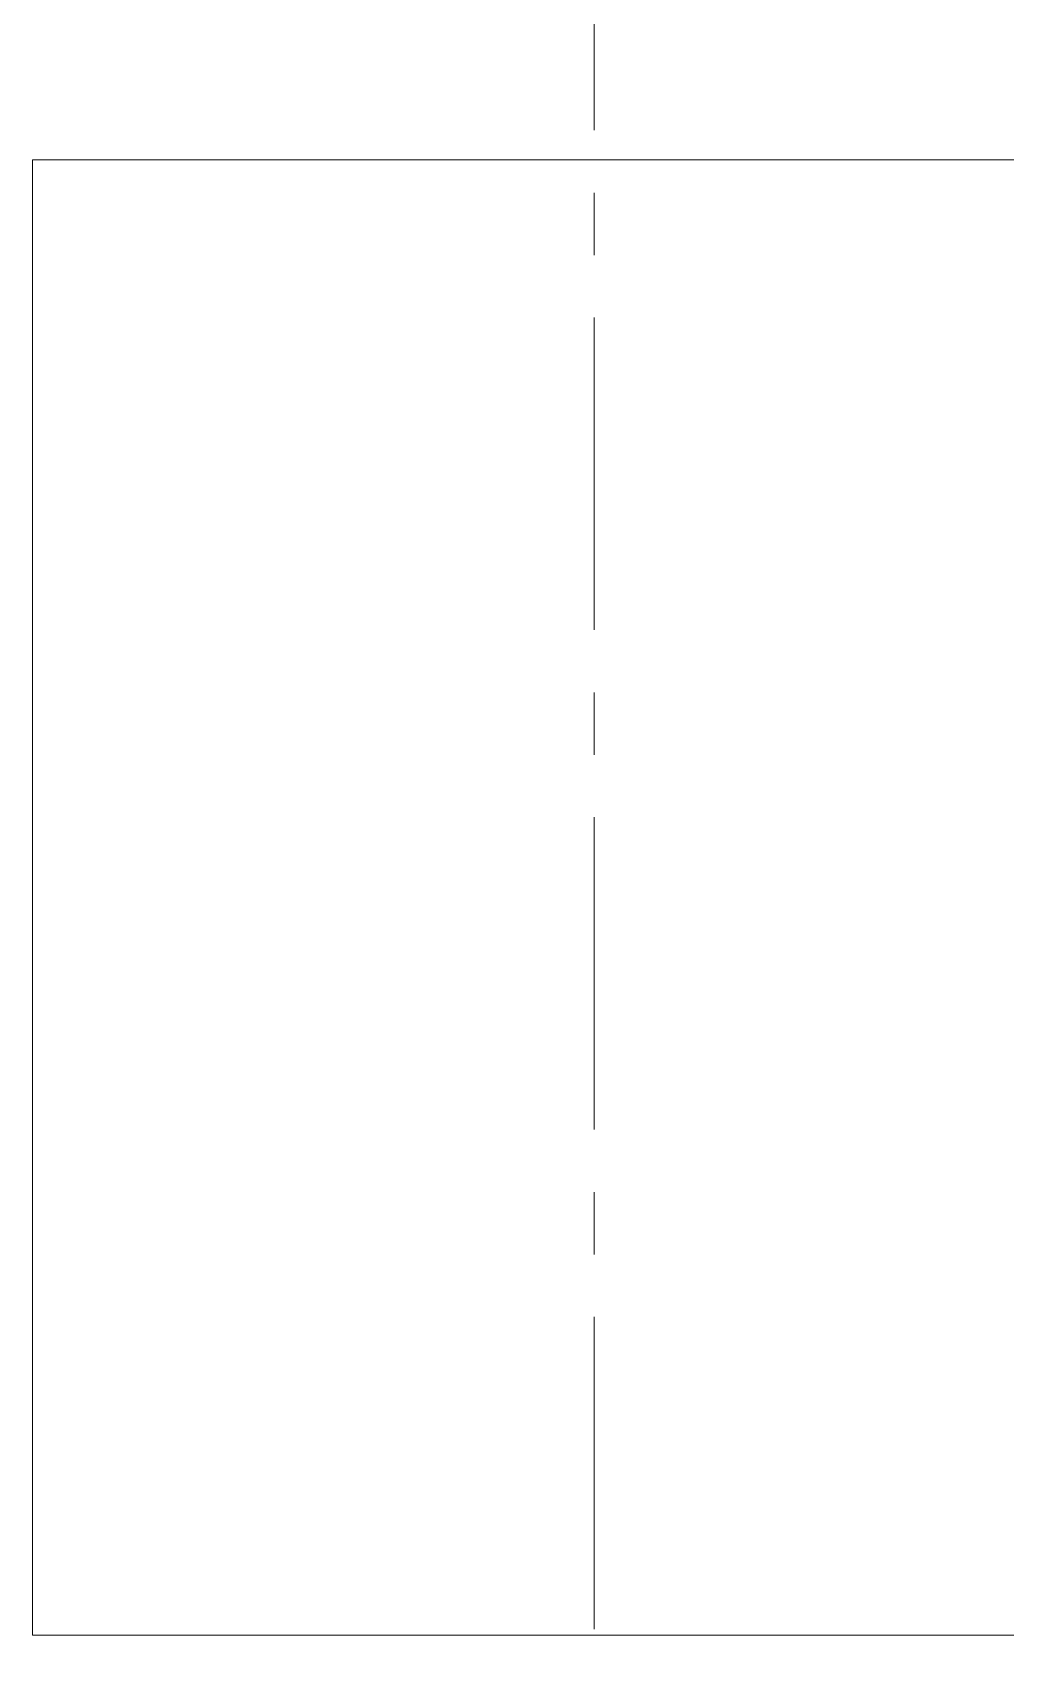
# Model space of a CAD drawing. Header units: millimetres. Extents: x 26027 to 581921, y 7230 to 233891.
# Drawn here: x 509314 to 509808, y 131952 to 132781 of the extents above; entities that cross this region are included whole.
import ezdxf

# ---------------------------------------------------------------- set-up
doc = ezdxf.new("R2010")
doc.units = ezdxf.units.MM
doc.header["$LTSCALE"] = 5
doc.linetypes.add('CENTER', pattern=[50.8, 31.75, -6.35, 6.35, -6.35])
doc.layers.get('0').update_dxf_attribs({"color": 252})
doc.layers.add('axes', color=252, linetype='Continuous')
doc.layers.add('Medical Equipment and Furniture', color=252, linetype='Continuous', lineweight=0)
doc.layers.add('NEW Wall', color=252, linetype='Continuous', lineweight=5)

# ---------------------------------------------------------------- blocks, each defined once
blk = doc.blocks.new('*X24')
at = {"color": 0}
for p, q in [((13, 1), (13, 1)), ((13, 1), (13, 1)), ((13, 1), (13, 1)), ((13, 1), (13, 1)), ((13, 1), (13, 1)), ((13, 1), (13, 1)), ((13, 1), (13, 1)), ((13, 1), (13, 1)), ((13, 1), (13, 1)), ((13, 1), (13, 1)), ((13, 1), (13, 1)), ((13, 1), (13, 1)), ((13, 1), (13, 1)), ((13, 1), (13, 1)), ((13, 1), (13, 1)), ((13, 1), (14, 1)), ((13, 1), (14, 1)), ((13, 1), (14, 1)), ((13, 1), (13, 1)), ((13, 1), (13, 1)), ((13, 1), (13, 1)), ((13, 1), (13, 1)), ((13, 1), (13, 1)), ((13, 1), (13, 1)), ((13, 1), (13, 1)), ((13, 1), (13, 1)), ((13, 1), (13, 1)), ((13, 1), (13, 1)), ((13, 1), (13, 1)), ((13, 1), (13, 1)), ((13, 1), (13, 1)), ((13, 1), (13, 1)), ((13, 1), (13, 1)), ((13, 1), (13, 1)), ((13, 1), (13, 1)), ((13, 1), (13, 1)), ((13, 1), (13, 1)), ((13, 1), (13, 1)), ((13, 1), (13, 1)), ((13, 1), (13, 1)), ((13, 1), (13, 1)), ((13, 1), (13, 1)), ((13, 1), (13, 1)), ((13, 1), (13, 1)), ((13, 1), (13, 1)), ((13, 1), (13, 1)), ((13, 1), (13, 1)), ((13, 1), (13, 1)), ((13, 1), (13, 1)), ((13, 1), (13, 1)), ((13, 1), (13, 1)), ((13, 1), (13, 1)), ((13, 1), (13, 1)), ((13, 1), (13, 1)), ((13, 1), (13, 1)), ((13, 1), (13, 1)), ((13, 1), (13, 1)), ((13, 1), (13, 1)), ((13, 1), (13, 1)), ((13, 1), (13, 1)), ((13, 1), (13, 1)), ((13, 1), (13, 1)), ((13, 1), (13, 1)), ((13, 1), (13, 1)), ((13, 1), (13, 1)), ((13, 1), (13, 1)), ((13, 1), (13, 1)), ((13, 1), (13, 1)), ((13, 1), (13, 1)), ((13, 1), (13, 1)), ((13, 1), (13, 1)), ((13, 1), (13, 1)), ((13, 1), (13, 1)), ((13, 1), (13, 1)), ((13, 1), (13, 1)), ((13, 1), (13, 1)), ((13, 1), (13, 1)), ((13, 1), (13, 1)), ((13, 1), (13, 1)), ((13, 1), (13, 1)), ((13, 1), (13, 1)), ((13, 1), (13, 1)), ((13, 1), (13, 1)), ((13, 1), (13, 1)), ((13, 1), (13, 1)), ((13, 1), (13, 1)), ((13, 1), (13, 1)), ((13, 1), (13, 1)), ((13, 1), (13, 1)), ((13, 1), (13, 1)), ((13, 1), (13, 1)), ((13, 1), (13, 1)), ((13, 1), (13, 1)), ((13, 1), (13, 1)), ((13, 1), (13, 1)), ((13, 1), (13, 1)), ((13, 1), (13, 1)), ((13, 1), (13, 1)), ((13, 1), (13, 1)), ((13, 1), (13, 1)), ((13, 1), (13, 1)), ((13, 1), (13, 1)), ((13, 1), (13, 1)), ((13, 1), (13, 1)), ((13, 1), (13, 1)), ((13, 1), (13, 1)), ((13, 1), (13, 1)), ((13, 1), (13, 1)), ((13, 1), (13, 1)), ((13, 1), (13, 1)), ((13, 1), (13, 1)), ((13, 1), (13, 1)), ((13, 1), (13, 1)), ((13, 1), (13, 1)), ((13, 1), (13, 1)), ((13, 1), (13, 1)), ((13, 1), (13, 1)), ((13, 1), (13, 1)), ((13, 1), (13, 1)), ((13, 1), (13, 1)), ((13, 1), (13, 1)), ((13, 1), (13, 1)), ((13, 1), (13, 1)), ((13, 1), (14, 1)), ((13, 0), (13, 0)), ((13, 0), (13, 0)), ((13, 0), (13, 0)), ((13, 0), (13, 0)), ((13, 0), (13, 0)), ((13, 0), (13, 0)), ((13, 0), (13, 0)), ((13, 0), (13, 0)), ((13, 0), (13, 0)), ((13, 0), (13, 0)), ((13, 0), (13, 0)), ((13, 0), (13, 0)), ((13, 0), (13, 0)), ((13, 0), (13, 0)), ((13, 0), (13, 0)), ((13, 0), (13, 0)), ((13, 0), (13, 0)), ((13, 0), (13, 0)), ((13, 0), (13, 0)), ((13, 0), (13, 0)), ((13, 0), (13, 0)), ((13, 0), (13, 0)), ((13, 0), (13, 0)), ((13, 0), (13, 0)), ((13, 0), (13, 0)), ((13, 0), (13, 0)), ((13, 0), (13, 0)), ((13, 0), (13, 0)), ((13, 0), (13, 0)), ((13, 0), (13, 0)), ((13, 0), (13, 0)), ((13, 0), (13, 0)), ((13, 0), (13, 0)), ((13, 0), (13, 0)), ((13, 0), (13, 0)), ((13, 0), (13, 0)), ((13, 0), (13, 0)), ((13, 0), (13, 0)), ((13, 0), (13, 0)), ((13, 0), (13, 0)), ((13, 0), (13, 0)), ((13, 0), (13, 0)), ((13, 0), (13, 0)), ((13, 0), (13, 0)), ((13, 0), (13, 0)), ((13, 0), (13, 0)), ((13, 0), (13, 0)), ((13, 0), (13, 0)), ((13, 0), (14, 0)), ((13, 0), (14, 0)), ((13, 0), (13, 0)), ((13, 0), (14, 0)), ((14, 1), (14, 1)), ((14, 1), (14, 1)), ((14, 1), (14, 1)), ((14, 1), (14, 1)), ((14, 1), (14, 1)), ((14, 1), (14, 1)), ((14, 1), (14, 1)), ((14, 1), (14, 1)), ((14, 1), (14, 1)), ((14, 1), (14, 1)), ((14, 1), (14, 1)), ((14, 1), (14, 1)), ((14, 1), (14, 1)), ((14, 1), (14, 1)), ((14, 1), (14, 1)), ((14, 1), (14, 1)), ((14, 1), (14, 1)), ((14, 1), (14, 1)), ((14, 1), (14, 1)), ((14, 1), (14, 1)), ((14, 1), (14, 1)), ((14, 1), (14, 1)), ((14, 1), (14, 1)), ((14, 1), (14, 1)), ((14, 1), (14, 1)), ((14, 1), (14, 1)), ((14, 1), (14, 1)), ((14, 1), (14, 1)), ((14, 1), (14, 1)), ((14, 1), (14, 1)), ((14, 1), (14, 1)), ((14, 1), (14, 1)), ((14, 1), (14, 1)), ((14, 1), (14, 1)), ((14, 1), (14, 1)), ((14, 1), (14, 1)), ((14, 1), (14, 1)), ((14, 1), (14, 1)), ((14, 1), (14, 1)), ((14, 1), (14, 1)), ((14, 1), (14, 1)), ((14, 1), (14, 1)), ((14, 1), (14, 1)), ((14, 1), (14, 1)), ((14, 1), (14, 1)), ((14, 1), (14, 1)), ((14, 1), (14, 1)), ((14, 1), (14, 1)), ((14, 1), (14, 1)), ((14, 1), (14, 1)), ((14, 1), (14, 1)), ((14, 1), (14, 1)), ((14, 1), (14, 1)), ((14, 1), (14, 1)), ((14, 1), (14, 1)), ((14, 1), (14, 1)), ((14, 1), (14, 1)), ((14, 1), (14, 1)), ((14, 1), (14, 1)), ((14, 1), (14, 1)), ((14, 1), (14, 1)), ((14, 1), (14, 1)), ((14, 1), (14, 1)), ((14, 1), (14, 1)), ((14, 1), (14, 1)), ((14, 1), (14, 1)), ((14, 1), (14, 1)), ((14, 1), (14, 1)), ((14, 1), (14, 1)), ((14, 1), (14, 1)), ((14, 1), (14, 1)), ((14, 1), (14, 1)), ((14, 1), (14, 1)), ((14, 1), (14, 1)), ((14, 1), (14, 1)), ((14, 1), (14, 1)), ((14, 1), (14, 1)), ((14, 1), (14, 1)), ((14, 1), (14, 1)), ((14, 1), (14, 1)), ((14, 1), (14, 1)), ((14, 1), (14, 1)), ((14, 1), (14, 1)), ((14, 1), (14, 1)), ((14, 1), (14, 1)), ((14, 1), (14, 1)), ((14, 1), (14, 1)), ((14, 1), (14, 1)), ((14, 1), (14, 1)), ((14, 1), (14, 1)), ((14, 1), (14, 1)), ((14, 1), (14, 1)), ((14, 1), (14, 1)), ((14, 1), (14, 1)), ((14, 0), (14, 0)), ((14, 0), (14, 0)), ((14, 0), (14, 0)), ((14, 0), (14, 0)), ((14, 0), (14, 0)), ((14, 0), (14, 0)), ((14, 0), (14, 0)), ((14, 0), (14, 0)), ((14, 0), (14, 0)), ((14, 0), (14, 0)), ((14, 0), (14, 0)), ((14, 0), (14, 0)), ((14, 0), (14, 0)), ((14, 0), (14, 0)), ((14, 0), (14, 0)), ((14, 0), (14, 0)), ((14, 0), (14, 0)), ((14, 0), (14, 0)), ((14, 0), (14, 0)), ((14, 0), (14, 0)), ((14, 0), (14, 0)), ((14, 0), (14, 0)), ((14, 0), (14, 0)), ((14, 0), (14, 0)), ((14, 0), (14, 0)), ((14, 0), (14, 0)), ((14, 0), (14, 0)), ((14, 0), (14, 0)), ((14, 0), (14, 0)), ((14, 0), (14, 0)), ((14, 0), (14, 0)), ((14, 0), (14, 0)), ((14, 0), (14, 0)), ((14, 0), (14, 0)), ((14, 0), (14, 0)), ((14, 0), (14, 0)), ((14, 0), (14, 0)), ((14, 0), (14, 0)), ((14, 0), (14, 0)), ((14, 0), (14, 0)), ((14, 0), (14, 0)), ((14, 0), (14, 0)), ((14, 0), (14, 0)), ((14, 0), (14, 0)), ((14, 0), (14, 0)), ((14, 0), (14, 0)), ((14, 0), (14, 0)), ((14, 0), (14, 0)), ((13, 0), (13, 0)), ((13, 0), (14, 0)), ((13, 0), (13, 0)), ((13, 0), (14, 0)), ((13, 0), (13, 0)), ((13, 0), (14, 0)), ((13, 0), (13, 0)), ((13, 0), (13, 0)), ((13, 0), (13, 0)), ((13, 0), (13, 0)), ((13, 0), (14, 0)), ((13, 0), (13, 0)), ((13, 0), (14, 0)), ((13, 0), (13, 0)), ((13, 0), (14, 0)), ((13, 0), (13, 0)), ((13, 0), (14, 0)), ((13, 0), (13, 0)), ((13, 0), (14, 0)), ((13, 0), (13, 0)), ((13, 0), (14, 0)), ((13, 0), (13, 0)), ((13, 0), (14, 0)), ((13, 0), (13, 0)), ((13, 0), (13, 0)), ((13, 0), (13, 0)), ((13, 0), (14, 0)), ((13, 0), (13, 0)), ((13, 0), (14, 0)), ((13, 0), (13, 0)), ((13, 0), (14, 0)), ((13, 0), (13, 0)), ((13, 0), (14, 0)), ((13, 0), (13, 0)), ((13, 0), (13, 0)), ((13, 0), (13, 0)), ((13, 0), (13, 0)), ((13, 0), (13, 0)), ((13, 0), (13, 0)), ((13, 0), (13, 0)), ((13, 0), (13, 0)), ((13, 0), (13, 0)), ((13, 0), (13, 0)), ((13, 0), (13, 0)), ((13, 0), (13, 0)), ((13, 0), (13, 0)), ((13, 0), (13, 0)), ((13, 0), (13, 0)), ((13, 0), (13, 0)), ((13, 0), (13, 0)), ((13, 0), (13, 0)), ((13, 0), (13, 0)), ((13, 0), (13, 0)), ((13, 0), (13, 0)), ((13, 0), (13, 0)), ((13, 0), (13, 0)), ((13, 0), (13, 0)), ((13, 0), (13, 0)), ((13, 0), (13, 0)), ((13, 0), (13, 0)), ((13, 0), (13, 0)), ((13, 0), (13, 0)), ((13, 0), (13, 0)), ((13, 0), (13, 0)), ((13, -1), (13, -1)), ((13, -1), (13, -1)), ((13, -1), (13, -1)), ((13, -1), (13, -1)), ((13, -1), (13, -1)), ((13, -1), (14, -1)), ((13, -1), (13, -1)), ((14, 0), (14, 0)), ((14, 0), (14, 0)), ((14, 0), (14, 0)), ((14, 0), (14, 0)), ((14, 0), (14, 0)), ((14, 0), (14, 0)), ((14, 0), (14, 0)), ((14, 0), (14, 0)), ((14, 0), (14, 0)), ((14, 0), (14, 0)), ((14, 0), (14, 0)), ((14, 0), (14, 0)), ((14, 0), (14, 0)), ((14, 0), (14, 0)), ((14, 0), (14, 0)), ((13, 0), (14, 0)), ((14, 0), (14, 0)), ((14, 0), (14, 0)), ((14, 0), (14, 0)), ((14, 0), (14, 0)), ((14, 0), (14, 0)), ((14, 0), (14, 0)), ((14, 0), (14, 0)), ((14, 0), (14, 0)), ((14, 0), (14, 0)), ((14, 0), (14, 0)), ((14, 0), (14, 0)), ((14, 0), (14, 0)), ((14, 0), (14, 0)), ((14, 0), (14, 0)), ((14, 0), (14, 0)), ((14, 0), (14, 0)), ((14, 0), (14, 0)), ((14, 0), (14, 0)), ((14, 0), (14, 0)), ((14, 0), (14, 0)), ((14, 0), (14, 0)), ((14, 0), (14, 0)), ((14, 0), (14, 0)), ((14, 0), (14, 0)), ((14, 0), (14, 0)), ((14, 0), (14, 0)), ((14, 0), (14, 0)), ((14, 0), (14, 0)), ((14, 0), (14, 0)), ((14, 0), (14, 0)), ((14, 0), (14, 0)), ((14, 0), (14, 0)), ((14, 0), (14, 0)), ((14, 0), (14, 0)), ((14, -1), (14, -1)), ((14, -1), (14, -1)), ((14, -1), (14, -1)), ((14, -1), (14, -1)), ((14, -1), (14, -1))]:
    blk.add_line(p, q, dxfattribs=at)
blk = doc.blocks.new('*X23')
at = {"color": 0}
for p, q in [((5, 3), (5, 3)), ((5, 3), (5, 3)), ((5, 3), (5, 3)), ((5, 3), (5, 3)), ((5, 3), (5, 3)), ((5, 3), (5, 3)), ((5, 3), (5, 3)), ((5, 3), (5, 3)), ((5, 3), (5, 3)), ((5, 3), (5, 3)), ((5, 3), (5, 3)), ((5, 3), (5, 3)), ((5, 3), (5, 3)), ((5, 3), (5, 3)), ((5, 3), (5, 3)), ((5, 3), (5, 3)), ((5, 3), (5, 3)), ((5, 3), (5, 3)), ((5, 3), (5, 3)), ((5, 3), (5, 3)), ((5, 3), (5, 3)), ((5, 3), (5, 3)), ((5, 3), (5, 3)), ((5, 3), (5, 3)), ((5, 3), (5, 3)), ((5, 3), (5, 3)), ((5, 3), (5, 3)), ((5, 3), (5, 3)), ((5, 3), (5, 3)), ((5, 3), (5, 3)), ((5, 3), (5, 3)), ((5, 3), (5, 3)), ((5, 3), (5, 3)), ((5, 3), (5, 3)), ((5, 3), (5, 3)), ((5, 3), (5, 3)), ((5, 3), (5, 3)), ((5, 3), (5, 3)), ((5, 3), (5, 3)), ((5, 3), (5, 3)), ((5, 3), (5, 3)), ((5, 3), (5, 3)), ((5, 3), (5, 3)), ((5, 3), (5, 3)), ((5, 3), (5, 3)), ((5, 3), (5, 3)), ((5, 3), (5, 3)), ((5, 3), (5, 3)), ((5, 3), (5, 3)), ((5, 3), (5, 3)), ((5, 3), (5, 3)), ((5, 3), (5, 3)), ((5, 3), (5, 3)), ((5, 3), (5, 3)), ((5, 3), (5, 3)), ((5, 3), (5, 3)), ((5, 3), (5, 3)), ((5, 3), (5, 3)), ((5, 3), (5, 3)), ((5, 3), (5, 3)), ((5, 3), (5, 3)), ((5, 3), (5, 3)), ((5, 3), (5, 3)), ((5, 3), (5, 3)), ((5, 3), (5, 3)), ((5, 3), (5, 3)), ((6, 3), (5, 3)), ((5, 3), (5, 3)), ((6, 3), (5, 3)), ((5, 3), (5, 3)), ((6, 3), (5, 3)), ((5, 3), (5, 3)), ((6, 3), (5, 3)), ((5, 3), (5, 3)), ((5, 3), (5, 3)), ((5, 3), (5, 3)), ((5, 3), (5, 3)), ((5, 3), (5, 3)), ((5, 3), (5, 3)), ((5, 3), (5, 3)), ((5, 3), (5, 3)), ((5, 3), (5, 3)), ((5, 3), (5, 3)), ((5, 3), (5, 3)), ((5, 3), (5, 3)), ((5, 3), (5, 3)), ((5, 3), (5, 3)), ((5, 3), (5, 3)), ((5, 3), (5, 3)), ((5, 3), (5, 3)), ((5, 3), (5, 3)), ((5, 3), (5, 3)), ((5, 3), (5, 3)), ((5, 3), (5, 3)), ((5, 3), (5, 3)), ((5, 3), (5, 3)), ((6, 3), (6, 3)), ((6, 3), (6, 3)), ((6, 3), (6, 3)), ((6, 3), (6, 3)), ((6, 3), (6, 3)), ((6, 3), (6, 3)), ((6, 3), (6, 3)), ((6, 3), (6, 3)), ((6, 3), (6, 3)), ((6, 3), (6, 3)), ((6, 3), (6, 3)), ((6, 3), (6, 3)), ((6, 3), (6, 3)), ((6, 3), (6, 3)), ((6, 3), (6, 3)), ((6, 3), (6, 3)), ((6, 3), (6, 3)), ((6, 3), (6, 3)), ((6, 3), (6, 3)), ((6, 3), (6, 3)), ((6, 3), (6, 3)), ((6, 3), (6, 3)), ((6, 3), (6, 3)), ((6, 3), (6, 3)), ((6, 3), (6, 3)), ((6, 3), (6, 3)), ((6, 3), (6, 3)), ((6, 3), (6, 3)), ((6, 3), (6, 3)), ((6, 3), (6, 3)), ((6, 3), (6, 3)), ((6, 3), (6, 3)), ((6, 3), (6, 3)), ((6, 3), (6, 3)), ((6, 3), (6, 3)), ((6, 3), (6, 3)), ((6, 3), (6, 3)), ((6, 3), (6, 3)), ((6, 3), (6, 3)), ((6, 3), (6, 3)), ((6, 3), (6, 3)), ((6, 3), (6, 3)), ((6, 3), (6, 3)), ((6, 3), (6, 3)), ((6, 3), (6, 3)), ((6, 3), (6, 3)), ((6, 3), (6, 3)), ((6, 3), (6, 3)), ((6, 3), (6, 3)), ((6, 3), (6, 3)), ((6, 3), (6, 3)), ((6, 3), (6, 3)), ((6, 3), (6, 3)), ((6, 3), (6, 3)), ((6, 3), (6, 3)), ((6, 3), (6, 3)), ((6, 3), (6, 3)), ((6, 3), (6, 3)), ((6, 3), (6, 3)), ((6, 3), (6, 3)), ((6, 3), (6, 3)), ((6, 3), (6, 3)), ((6, 3), (6, 3)), ((6, 3), (6, 3)), ((6, 3), (6, 3)), ((6, 3), (6, 3)), ((6, 3), (6, 3)), ((6, 3), (6, 3)), ((6, 3), (6, 3)), ((6, 3), (6, 3)), ((6, 3), (6, 3)), ((6, 3), (6, 3)), ((6, 3), (6, 3)), ((6, 3), (6, 3)), ((6, 3), (6, 3)), ((6, 3), (6, 3)), ((6, 3), (6, 3)), ((6, 3), (6, 3)), ((6, 3), (6, 3)), ((6, 3), (6, 3)), ((6, 3), (6, 3)), ((6, 3), (6, 3)), ((6, 3), (6, 3)), ((6, 3), (6, 3)), ((6, 3), (6, 3)), ((6, 3), (6, 3)), ((6, 3), (6, 3)), ((6, 3), (6, 3)), ((6, 3), (6, 3)), ((6, 3), (6, 3)), ((6, 3), (6, 3)), ((6, 3), (6, 3)), ((6, 3), (6, 3)), ((6, 3), (6, 3)), ((6, 3), (6, 3)), ((6, 3), (6, 3)), ((6, 3), (6, 3)), ((6, 3), (6, 3)), ((6, 3), (6, 3)), ((6, 3), (6, 3)), ((6, 3), (6, 3)), ((6, 3), (6, 3)), ((6, 3), (6, 3)), ((6, 3), (6, 3)), ((6, 3), (6, 3)), ((6, 3), (6, 3)), ((6, 3), (6, 3)), ((6, 3), (6, 3)), ((6, 3), (6, 3)), ((6, 3), (6, 3)), ((6, 3), (6, 3)), ((6, 3), (6, 3)), ((6, 3), (6, 3)), ((6, 3), (6, 3)), ((6, 3), (6, 3)), ((6, 3), (6, 3)), ((6, 3), (6, 3)), ((6, 3), (6, 3)), ((6, 3), (6, 3)), ((6, 3), (6, 3)), ((6, 3), (6, 3)), ((6, 3), (6, 3)), ((6, 3), (6, 3)), ((6, 3), (6, 3)), ((6, 3), (6, 3)), ((6, 3), (6, 3)), ((6, 3), (6, 3)), ((6, 3), (6, 3)), ((6, 3), (6, 3)), ((6, 3), (6, 3)), ((6, 3), (6, 3)), ((6, 3), (6, 3)), ((6, 3), (6, 3)), ((6, 3), (6, 3)), ((6, 3), (6, 3)), ((6, 3), (6, 3)), ((6, 3), (6, 3)), ((6, 3), (6, 3)), ((6, 3), (6, 3)), ((6, 3), (6, 3)), ((6, 3), (6, 3)), ((6, 3), (6, 3)), ((6, 3), (6, 3)), ((6, 3), (6, 3)), ((6, 3), (6, 3)), ((6, 3), (6, 3)), ((6, 3), (6, 3)), ((6, 3), (6, 3)), ((6, 3), (6, 3)), ((6, 3), (6, 3)), ((6, 3), (6, 3)), ((6, 3), (6, 3)), ((6, 3), (6, 3)), ((6, 3), (6, 3)), ((6, 3), (6, 3)), ((6, 3), (6, 3)), ((6, 3), (6, 3)), ((6, 3), (6, 3)), ((6, 3), (6, 3)), ((6, 3), (6, 3)), ((6, 3), (6, 3)), ((6, 3), (6, 3)), ((6, 3), (6, 3)), ((6, 3), (6, 3)), ((6, 3), (6, 3)), ((6, 3), (6, 3)), ((6, 3), (6, 3)), ((6, 3), (6, 3)), ((6, 3), (6, 3)), ((6, 3), (6, 3)), ((6, 3), (6, 3)), ((6, 3), (6, 3)), ((6, 3), (6, 3)), ((6, 3), (6, 3)), ((6, 3), (6, 3)), ((6, 3), (6, 3)), ((6, 3), (6, 3)), ((6, 3), (6, 3)), ((6, 3), (6, 3)), ((6, 3), (6, 3)), ((6, 3), (6, 3)), ((6, 3), (6, 3)), ((6, 3), (6, 3)), ((6, 3), (6, 3)), ((6, 3), (6, 3)), ((6, 3), (6, 3)), ((6, 3), (6, 3)), ((6, 3), (6, 3)), ((6, 3), (6, 3)), ((6, 3), (6, 3)), ((6, 3), (6, 3)), ((6, 3), (6, 3)), ((6, 3), (6, 3)), ((6, 3), (6, 3)), ((6, 3), (6, 3)), ((6, 3), (6, 3)), ((6, 3), (6, 3)), ((6, 3), (6, 3)), ((6, 3), (6, 3)), ((6, 3), (6, 3)), ((6, 3), (6, 3)), ((6, 3), (6, 3)), ((6, 3), (6, 3)), ((6, 3), (6, 3)), ((6, 3), (5, 3)), ((6, 3), (5, 3)), ((6, 3), (5, 3)), ((6, 3), (5, 3)), ((6, 3), (5, 3)), ((6, 3), (6, 3)), ((6, 3), (6, 3)), ((6, 3), (6, 3)), ((6, 3), (6, 3)), ((6, 3), (6, 3)), ((6, 3), (6, 3)), ((6, 3), (6, 3)), ((6, 3), (6, 3)), ((6, 3), (6, 3)), ((6, 3), (6, 3)), ((6, 3), (6, 3)), ((6, 3), (6, 3)), ((6, 3), (6, 3)), ((6, 3), (6, 3)), ((6, 3), (6, 3)), ((6, 3), (6, 3)), ((6, 3), (6, 3)), ((6, 3), (6, 3)), ((6, 3), (6, 3)), ((6, 3), (6, 3)), ((6, 3), (6, 3)), ((6, 3), (6, 3)), ((6, 3), (6, 3)), ((6, 3), (6, 3)), ((6, 3), (6, 3)), ((6, 3), (6, 3)), ((6, 3), (6, 3)), ((6, 3), (6, 3)), ((6, 3), (6, 3)), ((6, 3), (6, 3)), ((6, 3), (6, 3)), ((6, 3), (6, 3)), ((6, 3), (6, 3)), ((6, 3), (6, 3)), ((6, 3), (6, 3)), ((6, 3), (6, 3)), ((6, 3), (6, 3)), ((6, 3), (6, 3)), ((6, 3), (6, 3)), ((6, 3), (6, 3)), ((6, 3), (6, 3)), ((6, 3), (6, 3)), ((6, 3), (6, 3)), ((6, 3), (6, 3)), ((6, 3), (6, 3)), ((6, 3), (6, 3)), ((6, 3), (6, 3)), ((6, 3), (6, 3)), ((6, 3), (6, 3)), ((6, 3), (6, 3)), ((6, 3), (6, 3)), ((6, 3), (6, 3)), ((6, 3), (6, 3)), ((6, 3), (6, 3)), ((6, 3), (6, 3)), ((6, 3), (6, 3)), ((6, 3), (6, 3)), ((6, 3), (6, 3)), ((6, 3), (6, 3)), ((6, 3), (6, 3)), ((6, 3), (6, 3)), ((6, 3), (6, 3)), ((6, 3), (6, 3)), ((6, 3), (6, 3)), ((6, 3), (6, 3)), ((6, 3), (6, 3)), ((6, 3), (6, 3)), ((6, 3), (6, 3)), ((6, 3), (6, 3)), ((6, 3), (6, 3)), ((6, 3), (6, 3)), ((6, 3), (6, 3)), ((6, 3), (6, 3)), ((6, 3), (6, 3)), ((6, 3), (6, 3)), ((6, 3), (6, 3)), ((6, 3), (6, 3)), ((6, 3), (6, 3)), ((6, 3), (6, 3)), ((6, 3), (6, 3)), ((6, 3), (6, 3)), ((6, 3), (6, 3)), ((6, 3), (6, 3)), ((6, 3), (6, 3)), ((6, 3), (6, 3)), ((6, 3), (6, 3)), ((6, 3), (6, 3)), ((6, 3), (6, 3)), ((6, 3), (6, 3)), ((6, 3), (6, 3)), ((6, 3), (6, 3)), ((6, 3), (6, 3)), ((6, 3), (6, 3)), ((6, 3), (6, 3)), ((6, 3), (6, 3)), ((6, 3), (6, 3)), ((6, 3), (6, 3)), ((6, 3), (6, 3)), ((6, 3), (6, 3)), ((6, 3), (6, 3)), ((6, 3), (6, 3)), ((6, 3), (6, 3)), ((6, 3), (6, 3)), ((6, 3), (6, 3)), ((6, 3), (6, 3)), ((6, 3), (6, 3)), ((6, 3), (6, 3)), ((6, 3), (6, 3)), ((6, 3), (6, 3)), ((6, 3), (6, 3)), ((6, 3), (6, 3)), ((6, 3), (6, 3)), ((6, 3), (6, 3)), ((6, 3), (6, 3)), ((6, 3), (6, 3)), ((6, 3), (6, 3)), ((6, 3), (6, 3)), ((6, 3), (6, 3)), ((6, 3), (6, 3)), ((6, 3), (6, 3)), ((6, 3), (6, 3)), ((6, 3), (6, 3)), ((6, 3), (6, 3)), ((6, 3), (6, 3)), ((6, 3), (6, 3)), ((6, 3), (6, 3)), ((6, 3), (6, 3)), ((6, 3), (6, 3)), ((6, 3), (6, 3)), ((6, 3), (6, 3)), ((6, 3), (6, 3)), ((6, 3), (6, 3)), ((6, 3), (6, 3)), ((6, 3), (6, 3)), ((6, 3), (6, 3)), ((6, 3), (6, 3)), ((6, 3), (6, 3)), ((6, 3), (6, 3)), ((6, 3), (6, 3)), ((6, 3), (6, 3)), ((6, 3), (6, 3)), ((6, 3), (6, 3)), ((6, 3), (6, 3)), ((6, 3), (6, 3)), ((6, 3), (6, 3)), ((6, 3), (6, 3)), ((6, 3), (6, 3)), ((6, 3), (6, 3)), ((6, 3), (6, 3)), ((6, 3), (6, 3)), ((6, 3), (6, 3)), ((6, 3), (6, 3)), ((6, 3), (6, 3)), ((6, 3), (6, 3)), ((6, 3), (6, 3)), ((6, 3), (6, 3)), ((6, 3), (6, 3)), ((6, 3), (6, 3)), ((6, 3), (6, 3)), ((6, 3), (6, 3)), ((6, 3), (6, 3)), ((6, 3), (6, 3)), ((6, 3), (6, 3)), ((6, 3), (6, 3)), ((6, 3), (6, 3)), ((6, 3), (6, 3)), ((6, 3), (6, 3)), ((6, 3), (6, 3)), ((6, 3), (6, 3)), ((6, 3), (6, 3)), ((6, 3), (6, 3)), ((6, 3), (6, 3)), ((6, 3), (6, 3)), ((6, 3), (6, 3)), ((6, 3), (6, 3)), ((6, 3), (6, 3)), ((6, 3), (6, 3)), ((6, 3), (6, 3)), ((6, 3), (6, 3)), ((6, 3), (6, 3)), ((6, 3), (6, 3)), ((6, 3), (6, 3)), ((6, 3), (6, 3)), ((6, 3), (6, 3)), ((6, 3), (6, 3)), ((6, 3), (6, 3)), ((6, 3), (6, 3)), ((6, 3), (6, 3)), ((6, 3), (6, 3)), ((6, 3), (6, 3)), ((6, 3), (6, 3)), ((6, 3), (6, 3)), ((6, 3), (6, 3)), ((6, 3), (6, 3)), ((6, 3), (6, 3)), ((6, 3), (6, 3)), ((6, 3), (6, 3)), ((6, 3), (6, 3)), ((6, 3), (6, 3)), ((6, 3), (6, 3)), ((6, 3), (6, 3)), ((6, 3), (6, 3)), ((6, 3), (6, 3)), ((6, 3), (6, 3)), ((6, 3), (6, 3)), ((6, 3), (6, 3)), ((6, 3), (6, 3)), ((6, 3), (6, 3)), ((6, 3), (6, 3)), ((6, 3), (6, 3)), ((6, 3), (6, 3)), ((6, 3), (6, 3)), ((6, 3), (6, 3)), ((6, 3), (6, 3)), ((6, 3), (6, 3)), ((6, 3), (6, 3)), ((6, 3), (6, 3)), ((6, 3), (6, 3)), ((6, 3), (6, 3)), ((6, 3), (6, 3)), ((6, 3), (6, 3)), ((6, 3), (6, 3)), ((6, 3), (6, 3)), ((6, 3), (6, 3)), ((6, 3), (6, 3)), ((6, 3), (6, 3)), ((6, 3), (6, 3)), ((6, 3), (6, 3)), ((6, 3), (6, 3)), ((6, 3), (6, 3)), ((6, 3), (6, 3)), ((6, 3), (6, 3)), ((6, 3), (6, 3)), ((6, 3), (6, 3)), ((6, 3), (6, 3)), ((6, 3), (6, 3)), ((6, 3), (6, 3)), ((6, 3), (6, 3)), ((6, 3), (6, 3)), ((6, 3), (6, 3)), ((6, 3), (6, 3)), ((6, 3), (6, 3)), ((6, 3), (6, 3)), ((6, 3), (6, 3)), ((6, 3), (6, 3)), ((6, 3), (6, 3)), ((6, 3), (6, 3)), ((6, 3), (6, 3)), ((6, 3), (6, 3)), ((6, 3), (6, 3)), ((6, 3), (6, 3)), ((6, 3), (6, 3)), ((6, 3), (6, 3)), ((6, 3), (6, 3)), ((6, 3), (6, 3)), ((6, 3), (6, 3)), ((6, 3), (6, 3)), ((6, 3), (6, 3)), ((6, 3), (6, 3)), ((6, 3), (6, 3)), ((6, 3), (6, 3)), ((6, 3), (6, 3)), ((6, 3), (6, 3)), ((6, 3), (6, 3)), ((6, 3), (6, 3)), ((6, 3), (6, 3)), ((6, 3), (6, 3)), ((6, 3), (6, 3)), ((6, 3), (6, 3)), ((6, 3), (6, 3)), ((6, 3), (6, 3)), ((6, 3), (6, 3)), ((6, 3), (6, 3)), ((6, 3), (6, 3)), ((6, 3), (6, 3)), ((6, 3), (6, 3)), ((6, 3), (6, 3)), ((6, 3), (6, 3)), ((6, 3), (6, 3)), ((6, 3), (6, 3)), ((6, 3), (6, 3)), ((6, 3), (6, 3)), ((6, 3), (6, 3)), ((6, 3), (6, 3)), ((6, 3), (6, 3)), ((6, 3), (6, 3)), ((6, 3), (6, 3)), ((6, 3), (6, 3)), ((6, 3), (6, 3)), ((6, 3), (6, 3)), ((6, 3), (6, 3)), ((6, 3), (6, 3)), ((6, 3), (6, 3)), ((6, 3), (6, 3)), ((6, 3), (6, 3)), ((6, 3), (6, 3)), ((6, 3), (6, 3)), ((6, 3), (6, 3)), ((6, 3), (6, 3)), ((6, 3), (6, 3)), ((6, 3), (6, 3)), ((6, 3), (6, 3)), ((6, 3), (6, 3)), ((6, 3), (6, 3)), ((6, 3), (6, 3)), ((6, 3), (6, 3)), ((6, 3), (6, 3)), ((6, 3), (6, 3)), ((6, 3), (6, 3)), ((6, 3), (6, 3)), ((6, 3), (6, 3)), ((6, 3), (6, 3)), ((6, 3), (6, 3)), ((6, 3), (6, 3)), ((6, 3), (6, 3)), ((6, 3), (6, 3)), ((6, 3), (6, 3))]:
    blk.add_line(p, q, dxfattribs=at)
blk = doc.blocks.new('GF21043-P')
at = {"color": 0}
for p, q in [((0.8, 0.75), (-0.8, 0.75)), ((0.8, 0), (0.8, 0.75)), ((-0.8, 0), (0.8, 0))]:
    blk.add_line(p, q, dxfattribs=at)
for points in [[(0.8, 0.75), (0.8, 0.75), (0.8, 0.75), (0.8, 0.75), (0.8, 0.75), (0.8, 0.75), (0.8, 0.75), (0.8, 0.75), (0.8, 0.75), (0.8, 0.75), (0.8, 0.75), (0.8, 0.75), (0.8, 0.75), (0.8, 0.75), (0.8, 0.75), (0.8, 0.75), (0.8, 0.75), (0.8, 0.75), (0.8, 0.75), (0.8, 0.75), (0.8, 0.75), (0.8, 0.75), (0.8, 0.75), (0.8, 0.75), (0.8, 0.75), (0.8, 0.75), (0.8, 0.75), (0.8, 0.75), (0.8, 0.75), (0.8, 0.75), (0.8, 0.75), (0.8, 0.75), (0.8, 0.75), (0.8, 0.75), (0.8, 0.75), (0.8, 0.75), (0.8, 0.75), (0.8, 0.75), (0.8, 0.75), (0.8, 0.75), (0.8, 0.75), (0.8, 0.75), (0.8, 0.75), (0.8, 0.75), (0.8, 0.75), (0.8, 0.75), (0.8, 0.75), (0.8, 0.75), (0.8, 0.75), (0.8, 0.75), (0.8, 0.75), (0.8, 0.75), (0.8, 0.75), (0.8, 0.75), (0.8, 0.75), (0.8, 0.75), (0.8, 0.75), (0.8, 0.75), (0.8, 0.75), (0.8, 0.75), (0.8, 0.75), (0.8, 0.75), (0.8, 0.75), (0.8, 0.75), (0.8, 0.75), (0.8, 0.75), (0.8, 0.75), (0.8, 0.75), (0.8, 0.75), (0.8, 0.75), (0.8, 0.75), (0.8, 0.75), (0.8, 0.75), (0.8, 0.75), (0.8, 0.75), (0.8, 0.75), (0.8, 0.75), (0.8, 0.75), (0.8, 0.75), (0.8, 0.75), (0.8, 0.75), (0.8, 0.75), (0.8, 0.75), (0.8, 0.75), (0.8, 0.75), (0.8, 0.75), (0.8, 0.75), (0.8, 0.75), (0.8, 0.75), (0.8, 0.75), (0.8, 0.75), (0.8, 0.75), (0.8, 0.75), (0.8, 0.75), (0.8, 0.75), (0.8, 0.75), (0.8, 0.75), (0.8, 0.75), (0.8, 0.75), (0.8, 0.75), (0.8, 0.75), (0.8, 0.75), (0.8, 0.75), (0.8, 0.75), (0.8, 0.75), (0.8, 0.75), (0.8, 0.75), (0.8, 0.75), (0.8, 0.75), (0.8, 0.75), (0.8, 0.75), (0.8, 0.75), (0.8, 0.75), (0.8, 0.75), (0.8, 0.75), (0.8, 0.75), (0.8, 0.75), (0.8, 0.75), (0.8, 0.75), (0.8, 0.75), (0.8, 0.75), (0.8, 0.75), (0.8, 0.75), (0.8, 0.75), (0.8, 0.75), (0.8, 0.75), (0.8, 0.75), (0.8, 0.75), (0.8, 0.75), (0.8, 0.75), (0.8, 0.75), (0.8, 0.75), (0.8, 0.75), (0.8, 0.75), (0.8, 0.75), (0.8, 0.75), (0.8, 0.75), (0.8, 0.75), (0.8, 0.75), (0.8, 0.75), (0.8, 0.75), (0.8, 0.75), (0.8, 0.75), (0.8, 0.75), (0.8, 0.75), (0.8, 0.75), (0.8, 0.75), (0.8, 0.75), (0.8, 0.75), (0.8, 0.75), (0.8, 0.75), (0.8, 0.75), (0.8, 0.75), (0.8, 0.75), (0.8, 0.75), (0.8, 0.75), (0.8, 0.75), (0.8, 0.75), (0.8, 0.75), (0.8, 0.75), (0.8, 0.75), (0.8, 0.75), (0.8, 0.75), (0.8, 0.75), (0.8, 0.75), (0.8, 0.75), (0.8, 0.75), (0.8, 0.75), (0.8, 0.75), (0.8, 0.75), (0.8, 0.75), (0.8, 0.75), (0.8, 0.75), (0.8, 0.75), (0.8, 0.75), (0.8, 0.75), (0.8, 0.75), (0.8, 0.75), (0.8, 0.75), (0.8, 0.75), (0.8, 0.75), (0.8, 0.75), (0.8, 0.75), (0.8, 0.75), (0.8, 0.75), (0.8, 0.75), (0.8, 0.75), (0.8, 0.75), (0.8, 0.75), (0.8, 0.75), (0.8, 0.75), (0.8, 0.75), (0.8, 0.75), (0.8, 0.75), (0.8, 0.75), (0.8, 0.75), (0.8, 0.75), (0.8, 0.75), (0.8, 0.75), (0.8, 0.75), (0.8, 0.75), (0.8, 0.75), (0.8, 0.75), (0.8, 0.75), (0.8, 0.75), (0.8, 0.75), (0.8, 0.75), (0.8, 0.75), (0.8, 0.75), (0.8, 0.75), (0.8, 0.75), (0.8, 0.75), (0.8, 0.75), (0.8, 0.75), (0.8, 0.75), (0.8, 0.75), (0.8, 0.75), (0.8, 0.75), (0.8, 0.75), (0.8, 0.75), (0.8, 0.75), (0.8, 0.75), (0.8, 0.75), (0.8, 0.75), (0.8, 0.75), (0.8, 0.75), (0.8, 0.75), (0.8, 0.75), (0.8, 0.75), (0.8, 0.75), (0.8, 0.75), (0.8, 0.75), (0.8, 0.75), (0.8, 0.75), (0.8, 0.75), (0.8, 0.75), (0.8, 0.75), (0.8, 0.75), (0.8, 0.75), (0.8, 0.75), (0.8, 0.75), (0.8, 0.75), (0.8, 0.75), (0.8, 0.75), (0.8, 0.75), (0.8, 0.75), (0.8, 0.75), (0.8, 0.75), (0.8, 0.75), (0.8, 0.75), (0.8, 0.75), (0.8, 0.75), (0.8, 0.75), (0.8, 0.75), (0.8, 0.75), (0.8, 0.75), (0.8, 0.75), (0.8, 0.75), (0.8, 0.75), (0.8, 0.75), (0.8, 0.75), (0.8, 0.75), (0.8, 0.75), (0.8, 0.75), (0.8, 0.75), (0.8, 0.75), (0.8, 0.75), (0.8, 0.75), (0.8, 0.75), (0.8, 0.75), (0.8, 0.75), (0.8, 0.75), (0.8, 0.75), (0.8, 0.75), (0.8, 0.75), (0.8, 0.75), (0.8, 0.75)], [(0.8, 0.75), (0.8, 0.75), (0.8, 0.75), (0.8, 0.75), (0.8, 0.75), (0.8, 0.75), (0.8, 0.75), (0.8, 0.75), (0.8, 0.75), (0.8, 0.75), (0.8, 0.75), (0.8, 0.75), (0.8, 0.75), (0.8, 0.75), (0.8, 0.75), (0.8, 0.75), (0.8, 0.75), (0.8, 0.75), (0.8, 0.75), (0.8, 0.75), (0.8, 0.75), (0.8, 0.75), (0.8, 0.75), (0.8, 0.75), (0.8, 0.75), (0.8, 0.75), (0.8, 0.75), (0.8, 0.75), (0.8, 0.75), (0.8, 0.75), (0.8, 0.75), (0.8, 0.75), (0.8, 0.75), (0.8, 0.75), (0.8, 0.75), (0.8, 0.75), (0.8, 0.75), (0.8, 0.75), (0.8, 0.75), (0.8, 0.75), (0.8, 0.75), (0.8, 0.75), (0.8, 0.75), (0.8, 0.75), (0.8, 0.75), (0.8, 0.75), (0.8, 0.75), (0.8, 0.75), (0.8, 0.75), (0.8, 0.75), (0.8, 0.75), (0.8, 0.75), (0.8, 0.75), (0.8, 0.75), (0.8, 0.75), (0.8, 0.75), (0.8, 0.75), (0.8, 0.75), (0.8, 0.75), (0.8, 0.75), (0.8, 0.75), (0.8, 0.75), (0.8, 0.75), (0.8, 0.75), (0.8, 0.75), (0.8, 0.75), (0.8, 0.75), (0.8, 0.75), (0.8, 0.75), (0.8, 0.75), (0.8, 0.75), (0.8, 0.75), (0.8, 0.75), (0.8, 0.75), (0.8, 0.75), (0.8, 0.75), (0.8, 0.75), (0.8, 0.75), (0.8, 0.75), (0.8, 0.75), (0.8, 0.75), (0.8, 0.75), (0.8, 0.75), (0.8, 0.75), (0.8, 0.75), (0.8, 0.75), (0.8, 0.75), (0.8, 0.75), (0.8, 0.75), (0.8, 0.75), (0.8, 0.75), (0.8, 0.75), (0.8, 0.75), (0.8, 0.75), (0.8, 0.75), (0.8, 0.75), (0.8, 0.75), (0.8, 0.75), (0.8, 0.75), (0.8, 0.75), (0.8, 0.75), (0.8, 0.75), (0.8, 0.75), (0.8, 0.75), (0.8, 0.75), (0.8, 0.75), (0.8, 0.75), (0.8, 0.75), (0.8, 0.75), (0.8, 0.75), (0.8, 0.75), (0.8, 0.75), (0.8, 0.75), (0.8, 0.75), (0.8, 0.75), (0.8, 0.75), (0.8, 0.75), (0.8, 0.75), (0.8, 0.75), (0.8, 0.75), (0.8, 0.75), (0.8, 0.75), (0.8, 0.75), (0.8, 0.75), (0.8, 0.75), (0.8, 0.75), (0.8, 0.75), (0.8, 0.75), (0.8, 0.75), (0.8, 0.75), (0.8, 0.75), (0.8, 0.75), (0.8, 0.75), (0.8, 0.75), (0.8, 0.75), (0.8, 0.75), (0.8, 0.75), (0.8, 0.75), (0.8, 0.75), (0.8, 0.75), (0.8, 0.75), (0.8, 0.75), (0.8, 0.75), (0.8, 0.75), (0.8, 0.75), (0.8, 0.75), (0.8, 0.75), (0.8, 0.75), (0.8, 0.75), (0.8, 0.75), (0.8, 0.75), (0.8, 0.75), (0.8, 0.75), (0.8, 0.75), (0.8, 0.75), (0.8, 0.75), (0.8, 0.75), (0.8, 0.75), (0.8, 0.75), (0.8, 0.75), (0.8, 0.75), (0.8, 0.75), (0.8, 0.75), (0.8, 0.75), (0.8, 0.75), (0.8, 0.75), (0.8, 0.75), (0.8, 0.75), (0.8, 0.75), (0.8, 0.75), (0.8, 0.75), (0.8, 0.75), (0.8, 0.75), (0.8, 0.75), (0.8, 0.75), (0.8, 0.75), (0.8, 0.75), (0.8, 0.75), (0.8, 0.75), (0.8, 0.75), (0.8, 0.75), (0.8, 0.75), (0.8, 0.75), (0.8, 0.75), (0.8, 0.75), (0.8, 0.75), (0.8, 0.75), (0.8, 0.75), (0.8, 0.75), (0.8, 0.75), (0.8, 0.75), (0.8, 0.75), (0.8, 0.75), (0.8, 0.75), (0.8, 0.75), (0.8, 0.75), (0.8, 0.75), (0.8, 0.75), (0.8, 0.75), (0.8, 0.75), (0.8, 0.75), (0.8, 0.75), (0.8, 0.75), (0.8, 0.75), (0.8, 0.75), (0.8, 0.75), (0.8, 0.75), (0.8, 0.75), (0.8, 0.75), (0.8, 0.75), (0.8, 0.75), (0.8, 0.75), (0.8, 0.75), (0.8, 0.75), (0.8, 0.75), (0.8, 0.75), (0.8, 0.75), (0.8, 0.75), (0.8, 0.75)], [(0.8, 0.75), (0.8, 0.75), (0.8, 0.75), (0.8, 0.75), (0.8, 0.75), (0.8, 0.75), (0.8, 0.75), (0.8, 0.75), (0.8, 0.75), (0.8, 0.75), (0.8, 0.75), (0.8, 0.75), (0.8, 0.75), (0.8, 0.75), (0.8, 0.75), (0.8, 0.75), (0.8, 0.75), (0.8, 0.75), (0.8, 0.75), (0.8, 0.75), (0.8, 0.75), (0.8, 0.75), (0.8, 0.75), (0.8, 0.75), (0.8, 0.75), (0.8, 0.75), (0.8, 0.75), (0.8, 0.75), (0.8, 0.75), (0.8, 0.75), (0.8, 0.75), (0.8, 0.75), (0.8, 0.75), (0.8, 0.75), (0.8, 0.75), (0.8, 0.75), (0.8, 0.75), (0.8, 0.75), (0.8, 0.75), (0.8, 0.75), (0.8, 0.75), (0.8, 0.75), (0.8, 0.75), (0.8, 0.75), (0.8, 0.75), (0.8, 0.75), (0.8, 0.75), (0.8, 0.75), (0.8, 0.75), (0.8, 0.75), (0.8, 0.75), (0.8, 0.75), (0.8, 0.75), (0.8, 0.75), (0.8, 0.75), (0.8, 0.75), (0.8, 0.75), (0.8, 0.75), (0.8, 0.75), (0.8, 0.75), (0.8, 0.75), (0.8, 0.75), (0.8, 0.75), (0.8, 0.75), (0.8, 0.75), (0.8, 0.75), (0.8, 0.75), (0.8, 0.75), (0.8, 0.75), (0.8, 0.75), (0.8, 0.75), (0.8, 0.75), (0.8, 0.75), (0.8, 0.75), (0.8, 0.75), (0.8, 0.75), (0.8, 0.75), (0.8, 0.75), (0.8, 0.75), (0.8, 0.75), (0.8, 0.75), (0.8, 0.75), (0.8, 0.75), (0.8, 0.75), (0.8, 0.75), (0.8, 0.75), (0.8, 0.75), (0.8, 0.75), (0.8, 0.75), (0.8, 0.75), (0.8, 0.75), (0.8, 0.75), (0.8, 0.75), (0.8, 0.75), (0.8, 0.75), (0.8, 0.75), (0.8, 0.75), (0.8, 0.75), (0.8, 0.75), (0.8, 0.75), (0.8, 0.75), (0.8, 0.75), (0.8, 0.75), (0.8, 0.75), (0.8, 0.75), (0.8, 0.75), (0.8, 0.75), (0.8, 0.75), (0.8, 0.75), (0.8, 0.75), (0.8, 0.75), (0.8, 0.75), (0.8, 0.75), (0.8, 0.75), (0.8, 0.75), (0.8, 0.75), (0.8, 0.75), (0.8, 0.75), (0.8, 0.75), (0.8, 0.75), (0.8, 0.75), (0.8, 0.75), (0.8, 0.75), (0.8, 0.75), (0.8, 0.75), (0.8, 0.75), (0.8, 0.75), (0.8, 0.75), (0.8, 0.75), (0.8, 0.75), (0.8, 0.75), (0.8, 0.75), (0.8, 0.75), (0.8, 0.75), (0.8, 0.75), (0.8, 0.75), (0.8, 0.75), (0.8, 0.75), (0.8, 0.75), (0.8, 0.75), (0.8, 0.75), (0.8, 0.75), (0.8, 0.75), (0.8, 0.75), (0.8, 0.75), (0.8, 0.75), (0.8, 0.75), (0.8, 0.75), (0.8, 0.75), (0.8, 0.75), (0.8, 0.75), (0.8, 0.75), (0.8, 0.75), (0.8, 0.75), (0.8, 0.75), (0.8, 0.75), (0.8, 0.75), (0.8, 0.75), (0.8, 0.75), (0.8, 0.75), (0.8, 0.75), (0.8, 0.75), (0.8, 0.75), (0.8, 0.75), (0.8, 0.75), (0.8, 0.75), (0.8, 0.75), (0.8, 0.75), (0.8, 0.75), (0.8, 0.75), (0.8, 0.75), (0.8, 0.75), (0.8, 0.75), (0.8, 0.75), (0.8, 0.75), (0.8, 0.75), (0.8, 0.75), (0.8, 0.75), (0.8, 0.75), (0.8, 0.75), (0.8, 0.75), (0.8, 0.75), (0.8, 0.75), (0.8, 0.75), (0.8, 0.75), (0.8, 0.75), (0.8, 0.75), (0.8, 0.75), (0.8, 0.75), (0.8, 0.75), (0.8, 0.75), (0.8, 0.75), (0.8, 0.75), (0.8, 0.75), (0.8, 0.75), (0.8, 0.75), (0.8, 0.75), (0.8, 0.75), (0.8, 0.75), (0.8, 0.75), (0.8, 0.75), (0.8, 0.75), (0.8, 0.75), (0.8, 0.75), (0.8, 0.75), (0.8, 0.75), (0.8, 0.75), (0.8, 0.75), (0.8, 0.75), (0.8, 0.75), (0.8, 0.75), (0.8, 0.75), (0.8, 0.75), (0.8, 0.75)]]:
    blk.add_lwpolyline(points, close=True, dxfattribs=at)
at = {"layer": 'NEW Wall', "color": 0, "linetype": 'Continuous'}
for points in [[(0.8, 0.75), (0.8, 0.75), (0.8, 0.75), (0.8, 0.75), (0.8, 0.75), (0.8, 0.75), (0.8, 0.75), (0.8, 0.75), (0.8, 0.75), (0.8, 0.75)], [(0.8, 0.75), (0.8, 0.75), (0.8, 0.75), (0.8, 0.75), (0.8, 0.75), (0.8, 0.75), (0.8, 0.75), (0.8, 0.75), (0.8, 0.75)], [(0.8, 0.75), (0.8, 0.75), (0.8, 0.75), (0.8, 0.75), (0.8, 0.75), (0.8, 0.75), (0.8, 0.75), (0.8, 0.75), (0.8, 0.75), (0.8, 0.75), (0.8, 0.75), (0.8, 0.75), (0.8, 0.75), (0.8, 0.75), (0.8, 0.75), (0.8, 0.75), (0.8, 0.75), (0.8, 0.75)], [(0.8, 0.75), (0.8, 0.75), (0.8, 0.75), (0.8, 0.75), (0.8, 0.75), (0.8, 0.75), (0.8, 0.75)], [(0.8, 0.75), (0.8, 0.75), (0.8, 0.75), (0.8, 0.75), (0.8, 0.75), (0.8, 0.75), (0.8, 0.75), (0.8, 0.75), (0.8, 0.75), (0.8, 0.75), (0.8, 0.75), (0.8, 0.75), (0.8, 0.75), (0.8, 0.75), (0.8, 0.75)], [(0.8, 0.75), (0.8, 0.75), (0.8, 0.75), (0.8, 0.75), (0.8, 0.75), (0.8, 0.75), (0.8, 0.75), (0.8, 0.75), (0.8, 0.75), (0.8, 0.75)], [(0.8, 0.75), (0.8, 0.75), (0.8, 0.75), (0.8, 0.75), (0.8, 0.75), (0.8, 0.75), (0.8, 0.75), (0.8, 0.75), (0.8, 0.75), (0.8, 0.75), (0.8, 0.75), (0.8, 0.75)], [(0.8, 0.75), (0.8, 0.75), (0.8, 0.75), (0.8, 0.75), (0.8, 0.75), (0.8, 0.75), (0.8, 0.75), (0.8, 0.75), (0.8, 0.75), (0.8, 0.75)], [(0.8, 0.75), (0.8, 0.75), (0.8, 0.75), (0.8, 0.75), (0.8, 0.75), (0.8, 0.75), (0.8, 0.75), (0.8, 0.75), (0.8, 0.75), (0.8, 0.75)], [(0.8, 0.75), (0.8, 0.75), (0.8, 0.75), (0.8, 0.75), (0.8, 0.75), (0.8, 0.75), (0.8, 0.75), (0.8, 0.75)], [(0.8, 0.75), (0.8, 0.75), (0.8, 0.75), (0.8, 0.75), (0.8, 0.75), (0.8, 0.75), (0.8, 0.75), (0.8, 0.75), (0.8, 0.75), (0.8, 0.75), (0.8, 0.75), (0.8, 0.75), (0.8, 0.75), (0.8, 0.75), (0.8, 0.75), (0.8, 0.75), (0.8, 0.75), (0.8, 0.75), (0.8, 0.75), (0.8, 0.75), (0.8, 0.75), (0.8, 0.75), (0.8, 0.75), (0.8, 0.75), (0.8, 0.75), (0.8, 0.75), (0.8, 0.75), (0.8, 0.75), (0.8, 0.75), (0.8, 0.75), (0.8, 0.75), (0.8, 0.75), (0.8, 0.75), (0.8, 0.75), (0.8, 0.75), (0.8, 0.75), (0.8, 0.75), (0.8, 0.75), (0.8, 0.75), (0.8, 0.75), (0.8, 0.75), (0.8, 0.75), (0.8, 0.75), (0.8, 0.75), (0.8, 0.75), (0.8, 0.75), (0.8, 0.75), (0.8, 0.75), (0.8, 0.75), (0.8, 0.75), (0.8, 0.75), (0.8, 0.75), (0.8, 0.75), (0.8, 0.75), (0.8, 0.75), (0.8, 0.75), (0.8, 0.75), (0.8, 0.75), (0.8, 0.75), (0.8, 0.75), (0.8, 0.75), (0.8, 0.75), (0.8, 0.75), (0.8, 0.75), (0.8, 0.75), (0.8, 0.75), (0.8, 0.75), (0.8, 0.75), (0.8, 0.75), (0.8, 0.75), (0.8, 0.75), (0.8, 0.75), (0.8, 0.75), (0.8, 0.75), (0.8, 0.75), (0.8, 0.75), (0.8, 0.75), (0.8, 0.75), (0.8, 0.75), (0.8, 0.75), (0.8, 0.75), (0.8, 0.75), (0.8, 0.75), (0.8, 0.75), (0.8, 0.75), (0.8, 0.75), (0.8, 0.75), (0.8, 0.75), (0.8, 0.75), (0.8, 0.75), (0.8, 0.75), (0.8, 0.75), (0.8, 0.75), (0.8, 0.75), (0.8, 0.75), (0.8, 0.75), (0.8, 0.75), (0.8, 0.75), (0.8, 0.75), (0.8, 0.75), (0.8, 0.75), (0.8, 0.75), (0.8, 0.75), (0.8, 0.75), (0.8, 0.75), (0.8, 0.75), (0.8, 0.75), (0.8, 0.75), (0.8, 0.75), (0.8, 0.75), (0.8, 0.75)], [(0.8, 0.75), (0.8, 0.75), (0.8, 0.75), (0.8, 0.75), (0.8, 0.75), (0.8, 0.75), (0.8, 0.75), (0.8, 0.75), (0.8, 0.75), (0.8, 0.75), (0.8, 0.75), (0.8, 0.75), (0.8, 0.75), (0.8, 0.75), (0.8, 0.75), (0.8, 0.75), (0.8, 0.75)], [(0.8, 0.75), (0.8, 0.75), (0.8, 0.75), (0.8, 0.75), (0.8, 0.75), (0.8, 0.75), (0.8, 0.75)], [(0.8, 0.75), (0.8, 0.75), (0.8, 0.75), (0.8, 0.75), (0.8, 0.75), (0.8, 0.75), (0.8, 0.75), (0.8, 0.75), (0.8, 0.75), (0.8, 0.75), (0.8, 0.75), (0.8, 0.75), (0.8, 0.75), (0.8, 0.75), (0.8, 0.75), (0.8, 0.75), (0.8, 0.75), (0.8, 0.75), (0.8, 0.75), (0.8, 0.75), (0.8, 0.75), (0.8, 0.75), (0.8, 0.75), (0.8, 0.75), (0.8, 0.75), (0.8, 0.75), (0.8, 0.75), (0.8, 0.75), (0.8, 0.75), (0.8, 0.75), (0.8, 0.75), (0.8, 0.75), (0.8, 0.75), (0.8, 0.75), (0.8, 0.75), (0.8, 0.75), (0.8, 0.75), (0.8, 0.75), (0.8, 0.75), (0.8, 0.75), (0.8, 0.75), (0.8, 0.75), (0.8, 0.75), (0.8, 0.75), (0.8, 0.75), (0.8, 0.75), (0.8, 0.75), (0.8, 0.75), (0.8, 0.75), (0.8, 0.75), (0.8, 0.75), (0.8, 0.75), (0.8, 0.75), (0.8, 0.75), (0.8, 0.75), (0.8, 0.75), (0.8, 0.75), (0.8, 0.75), (0.8, 0.75), (0.8, 0.75), (0.8, 0.75), (0.8, 0.75), (0.8, 0.75), (0.8, 0.75), (0.8, 0.75), (0.8, 0.75), (0.8, 0.75), (0.8, 0.75), (0.8, 0.75), (0.8, 0.75), (0.8, 0.75), (0.8, 0.75), (0.8, 0.75), (0.8, 0.75), (0.8, 0.75), (0.8, 0.75), (0.8, 0.75), (0.8, 0.75), (0.8, 0.75), (0.8, 0.75), (0.8, 0.75), (0.8, 0.75), (0.8, 0.75), (0.8, 0.75), (0.8, 0.75), (0.8, 0.75), (0.8, 0.75), (0.8, 0.75), (0.8, 0.75)], [(0.8, 0.75), (0.8, 0.75), (0.8, 0.75), (0.8, 0.75), (0.8, 0.75), (0.8, 0.75), (0.8, 0.75), (0.8, 0.75), (0.8, 0.75), (0.8, 0.75), (0.8, 0.75), (0.8, 0.75), (0.8, 0.75), (0.8, 0.75), (0.8, 0.75), (0.8, 0.75), (0.8, 0.75), (0.8, 0.75), (0.8, 0.75), (0.8, 0.75), (0.8, 0.75), (0.8, 0.75), (0.8, 0.75), (0.8, 0.75), (0.8, 0.75), (0.8, 0.75), (0.8, 0.75), (0.8, 0.75), (0.8, 0.75), (0.8, 0.75), (0.8, 0.75), (0.8, 0.75), (0.8, 0.75), (0.8, 0.75), (0.8, 0.75), (0.8, 0.75), (0.8, 0.75), (0.8, 0.75), (0.8, 0.75), (0.8, 0.75), (0.8, 0.75), (0.8, 0.75), (0.8, 0.75), (0.8, 0.75), (0.8, 0.75), (0.8, 0.75), (0.8, 0.75), (0.8, 0.75), (0.8, 0.75), (0.8, 0.75), (0.8, 0.75), (0.8, 0.75), (0.8, 0.75), (0.8, 0.75)]]:
    blk.add_lwpolyline(points, dxfattribs=at)
at = {"color": 0}
for name, xscale, yscale, zscale in [('*X24', 5.5e-11, 5.5e-11, 5.5e-11), ('*X23', 8.59375e-11, 8.59375e-11, 8.59375e-11)]:
    blk.add_blockref(name, (0.8, 0.75), dxfattribs=dict(at, xscale=xscale, yscale=yscale, zscale=zscale))

msp = doc.modelspace()

# ---------------------------------------------------------------- linework, layer by layer
at = {"layer": 'axes', "linetype": 'CENTER', "lineweight": 0}
msp.add_line((509599.19, 120285.59, 0), (509599.19, 210035.27, 0), dxfattribs=at)

# ---------------------------------------------------------------- block references
at = {"layer": 'Medical Equipment and Furniture', "extrusion": (-8.17187e-07, -1.19914e-18, 1), "xscale": 1000.000000000003, "yscale": 1000.000000000003, "zscale": 1000.000000000003, "rotation": 180}
msp.add_blockref('GF21043-P', (510113.63, 132716.61, -0.42), dxfattribs=at)

doc.saveas('drawing.dxf')
